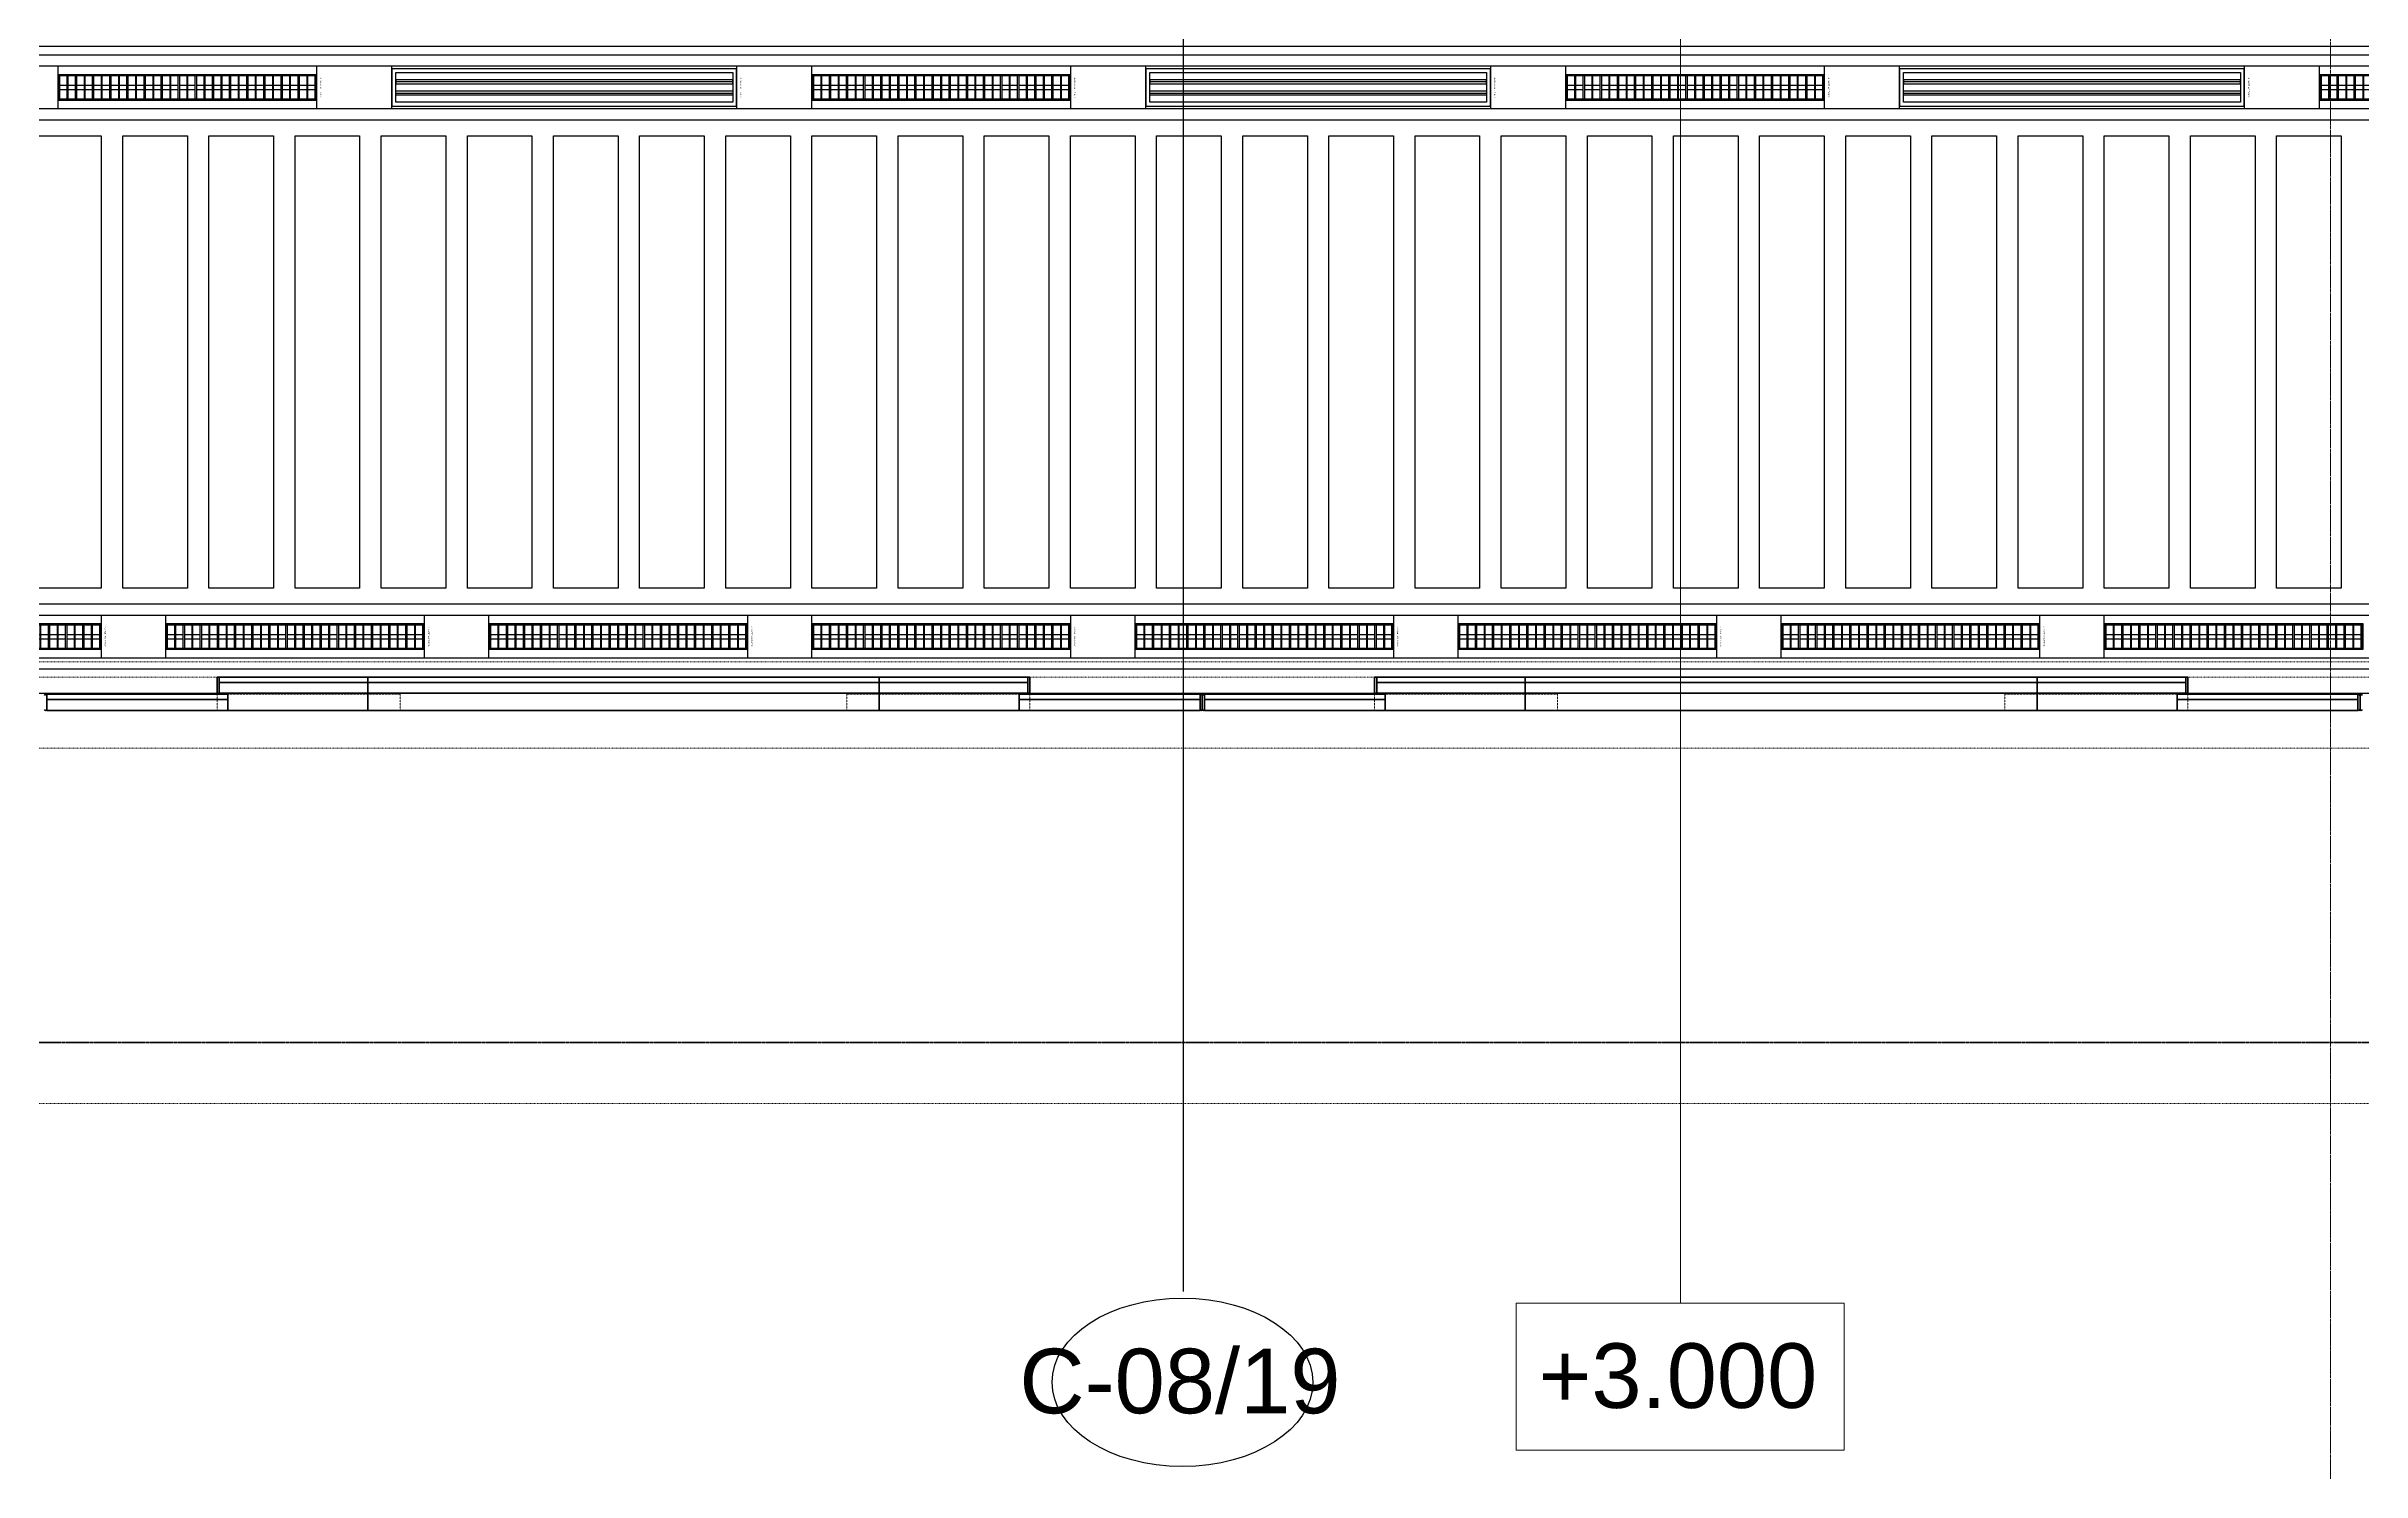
# Model space of a CAD drawing. Header units: millimetres. Extents: x -853488 to -774597, y -17231 to 22435.
# Drawn here: x -846487 to -835737, y -3591 to 3028 of the extents above; entities that cross this region are included whole.
import ezdxf
from ezdxf.enums import TextEntityAlignment as Align
from ezdxf.xclip import XClip

# ---------------------------------------------------------------- set-up
doc = ezdxf.new("R2010")
doc.units = ezdxf.units.MM
doc.header["$XCLIPFRAME"] = 0
for name, pattern in [('DASH', [6.35, 3.175, -3.175]), ('DPA_Grid _ Level 100', [10, 5.5, -1.6, 1.3, -1.6]), ('DPA_Hidden 500', [1.4, 0.8, -0.6])]:
    doc.linetypes.add(name, pattern=pattern)
for name, color, linetype in [('000 - WIPEOUT', 250, 'Continuous'), ('001 - ASCESSORIES', 251, 'Continuous'), ('A04_TUBE SERIES', 2, 'Continuous'), ('A11_ALU.SOLID SHEET', 2, 'Continuous')]:
    doc.layers.add(name, color=color, linetype=linetype)
for name, color, linetype, lineweight in [('A-ANNO-NOTE', 3, 'Continuous', 25), ('A-GENM', 1, 'Continuous', 9), ('A-GENM-HDLN', 2, 'DPA_Hidden 500', 9), ('G-ANNO-SECL', 3, 'Continuous', 9), ('G-ANNO-TEXT', 3, 'Continuous', 9), ('Q-SPCQ', 2, 'Continuous', 35), ('Q-SPCQ-HDLN', 2, 'DASH', 9), ('S-GRID', 251, 'Continuous', 9)]:
    doc.layers.add(name, color=color, linetype=linetype, lineweight=lineweight)
doc.styles.add('Arial_2', font='arial.ttf', dxfattribs={"height": 300})

# ---------------------------------------------------------------- blocks, each defined once
blk = doc.blocks.new('DPA_Speciality_PlatformScreenDoor - Length_135300-12767973-4261-01 ENLARGED UPPER PLATFORM LEVEL - REFLECTED CEILING PLAN - SHEET 2')
at = {"layer": 'A-GENM'}
for p, q in [((119102, -250), (119015, -250)), ((119015, -250), (119102, -250)), ((119108, -250), (119018, -250)), ((119018, -250), (119108, -250)), ((119213, -250), (119103, -250)), ((119103, -250), (119213, -250)), ((119118, -250), (119208, -250)), ((119208, -250), (119118, -250)), ((123588, -250), (123785, -250)), ((123785, -250), (123588, -250)), ((123682, -250), (123592, -250)), ((123592, -250), (123682, -250)), ((123692, -250), (123782, -250)), ((123782, -250), (123692, -250)), ((124588, -250), (124390, -250)), ((124390, -250), (124588, -250)), ((124482, -250), (124392, -250)), ((124392, -250), (124482, -250)), ((124493, -250), (124582, -250)), ((124582, -250), (124493, -250)), ((128962, -250), (129031, -250)), ((129031, -250), (128962, -250)), ((129058, -250), (128968, -250)), ((128968, -250), (129058, -250)), ((129032, -250), (129160, -250)), ((129160, -250), (129032, -250)), ((129068, -250), (129158, -250)), ((129158, -250), (129068, -250)), ((119765, -330), (119889, -330)), ((119776, -330), (119829, -330)), ((119825, -330), (119878, -330)), ((121365, -330), (121489, -330)), ((121376, -330), (121429, -330)), ((121425, -330), (121478, -330)), ((125140, -330), (125264, -330)), ((125151, -330), (125204, -330)), ((125200, -330), (125253, -330)), ((126740, -330), (126864, -330)), ((126751, -330), (126804, -330)), ((126800, -330), (126853, -330)), ((128233, -330), (128357, -330)), ((128243, -330), (128296, -330)), ((128293, -330), (128346, -330))]:
    blk.add_line(p, q, dxfattribs=at)
at = {"layer": 'A-GENM-HDLN'}
for p, q in [((119512, -175), (119512, -250)), ((119512, -175), (120362, -175)), ((120362, -250), (120362, -175)), ((122438, -250), (122438, -175)), ((123288, -175), (122438, -175)), ((123288, -175), (123288, -250)), ((124888, -175), (124888, -250)), ((124888, -175), (125738, -175)), ((125738, -250), (125738, -175)), ((127812, -250), (127812, -175)), ((128662, -175), (127812, -175)), ((128662, -175), (128662, -250)), ((119512, -250), (120362, -250)), ((123288, -250), (122438, -250)), ((124888, -250), (125738, -250)), ((128662, -250), (127812, -250))]:
    blk.add_line(p, q, dxfattribs=at)
at = {"layer": 'Q-SPCQ', "linetype": 'DASH', "lineweight": 9}
blk.add_line((61743, 1650), (132340, 1650), dxfattribs=at)
at = {"layer": 'Q-SPCQ'}
for p, q in [((118712, -245), (118712, -180)), ((118712, -180), (118712, -245)), ((118712, -180), (118712, -245)), ((118712, -245), (118712, -180)), ((119562, -175), (118722, -175)), ((118722, -175), (119562, -175)), ((118722, -175), (118722, -225)), ((118722, -175), (118722, -225)), ((118722, -245), (118722, -180)), ((118722, -180), (118722, -245)), ((118752, -175), (119532, -175)), ((119532, -175), (118752, -175)), ((119532, -175), (118752, -175)), ((118752, -175), (119532, -175)), ((119512, -175), (120212, -175)), ((119562, -225), (119562, -175)), ((119562, -175), (119562, -225)), ((120212, -175), (120212, -330)), ((120212, -175), (122588, -175)), ((120212, -330), (120212, -175)), ((120212, -200), (120212, -176)), ((120212, -176), (120212, -200)), ((120212, -305), (120212, -200)), ((120212, -200), (120212, -305)), ((122588, -175), (122588, -330)), ((122588, -175), (123288, -175)), ((122588, -330), (122588, -175)), ((122588, -200), (122588, -176)), ((122588, -176), (122588, -200)), ((122588, -305), (122588, -200)), ((122588, -200), (122588, -305)), ((123238, -175), (124078, -175)), ((124078, -175), (123238, -175)), ((123238, -175), (123238, -225)), ((123238, -225), (123238, -175)), ((124048, -175), (123268, -175)), ((123268, -175), (124048, -175)), ((123268, -175), (124048, -175)), ((124048, -175), (123268, -175)), ((124078, -225), (124078, -175)), ((124078, -225), (124078, -175)), ((124078, -180), (124078, -245)), ((124078, -245), (124078, -180)), ((124088, -245), (124088, -180)), ((124088, -180), (124088, -245)), ((124088, -180), (124088, -245)), ((124088, -245), (124088, -180)), ((124938, -175), (124098, -175)), ((124098, -175), (124938, -175)), ((124098, -175), (124098, -225)), ((124098, -175), (124098, -225)), ((124098, -245), (124098, -180)), ((124098, -180), (124098, -245)), ((124128, -175), (124908, -175)), ((124908, -175), (124128, -175)), ((124908, -175), (124128, -175)), ((124128, -175), (124908, -175)), ((124888, -175), (125588, -175)), ((124938, -225), (124938, -175)), ((124938, -175), (124938, -225)), ((125588, -175), (125588, -330)), ((125588, -175), (127962, -175)), ((125588, -330), (125588, -175)), ((125588, -200), (125588, -176)), ((125588, -176), (125588, -200)), ((125588, -305), (125588, -200)), ((125588, -200), (125588, -305)), ((127962, -175), (127962, -330)), ((127962, -175), (128662, -175)), ((127962, -330), (127962, -175)), ((127962, -200), (127962, -176)), ((127962, -176), (127962, -200)), ((127962, -305), (127962, -200)), ((127962, -200), (127962, -305)), ((128612, -175), (129452, -175)), ((129452, -175), (128612, -175)), ((128612, -175), (128612, -225)), ((128612, -225), (128612, -175)), ((129422, -175), (128642, -175)), ((128642, -175), (129422, -175)), ((128642, -175), (129422, -175)), ((129422, -175), (128642, -175)), ((129452, -225), (129452, -175)), ((129452, -225), (129452, -175)), ((129452, -180), (129452, -245)), ((129452, -245), (129452, -180)), ((118722, -225), (119562, -225)), ((119562, -225), (118722, -225)), ((118722, -250), (118722, -225)), ((118722, -225), (118722, -250)), ((119562, -225), (118722, -225)), ((118722, -225), (118722, -250)), ((118722, -250), (118722, -225)), ((118722, -225), (119562, -225)), ((119562, -225), (118722, -225)), ((118722, -225), (119562, -225)), ((118722, -250), (119562, -250)), ((119562, -250), (118722, -250)), ((118722, -250), (119562, -250)), ((119562, -250), (118722, -250)), ((119532, -225), (118752, -225)), ((118752, -225), (119532, -225)), ((118752, -225), (119532, -225)), ((119532, -225), (118752, -225)), ((119512, -225), (118772, -225)), ((118772, -225), (119512, -225)), ((119512, -225), (118772, -225)), ((118772, -225), (119512, -225)), ((119512, -250), (118772, -250)), ((118772, -250), (119512, -250)), ((119512, -250), (118772, -250)), ((118772, -250), (119512, -250)), ((119512, -305), (119512, -250)), ((119512, -250), (119512, -330)), ((119522, -255), (119512, -255)), ((119512, -255), (119512, -330)), ((119512, -330), (119512, -255)), ((119512, -255), (119522, -255)), ((119512, -329), (119512, -305)), ((119522, -330), (119522, -255)), ((119522, -255), (119522, -330)), ((120212, -255), (119522, -255)), ((119522, -255), (120212, -255)), ((119522, -255), (119522, -305)), ((119522, -255), (119522, -305)), ((120212, -305), (119522, -305)), ((119522, -305), (120202, -305)), ((119522, -305), (119522, -330)), ((119522, -305), (119522, -330)), ((119522, -305), (120202, -305)), ((120202, -305), (119522, -305)), ((119522, -330), (119522, -305)), ((119522, -305), (119522, -330)), ((120212, -305), (119522, -305)), ((119522, -305), (120212, -305)), ((119562, -225), (119562, -250)), ((119562, -225), (119562, -250)), ((119562, -250), (119562, -225)), ((119562, -225), (119562, -250)), ((119572, -255), (120152, -255)), ((120152, -255), (119572, -255)), ((120162, -255), (119572, -255)), ((119572, -255), (120162, -255)), ((120152, -305), (119572, -305)), ((119572, -305), (120152, -305)), ((120152, -305), (119572, -305)), ((119572, -305), (120152, -305)), ((120162, -305), (119572, -305)), ((119572, -305), (120162, -305)), ((119572, -305), (120152, -305)), ((120152, -305), (119572, -305)), ((120202, -305), (120212, -305)), ((122588, -255), (120212, -255)), ((120212, -255), (122588, -255)), ((120212, -255), (120212, -305)), ((120212, -255), (120212, -305)), ((120212, -305), (120212, -255)), ((120212, -255), (120212, -305)), ((120212, -329), (120212, -305)), ((122588, -305), (120212, -305)), ((120212, -305), (120222, -305)), ((120212, -330), (120212, -305)), ((120212, -305), (120212, -330)), ((122588, -305), (120212, -305)), ((120212, -305), (122588, -305)), ((120212, -305), (120212, -329)), ((120212, -330), (120212, -305)), ((120212, -305), (120212, -330)), ((120222, -305), (122578, -305)), ((120222, -305), (122578, -305)), ((122578, -305), (120222, -305)), ((122538, -255), (120262, -255)), ((120262, -255), (122538, -255)), ((122538, -305), (120262, -305)), ((120262, -305), (122538, -305)), ((120272, -255), (122528, -255)), ((122528, -255), (120272, -255)), ((122528, -305), (120272, -305)), ((120272, -305), (122528, -305)), ((122528, -305), (120272, -305)), ((120272, -305), (122528, -305)), ((120272, -305), (122528, -305)), ((122528, -305), (120272, -305)), ((122578, -305), (122588, -305)), ((122588, -255), (123278, -255)), ((123278, -255), (122588, -255)), ((122588, -255), (122588, -305)), ((122588, -305), (122588, -255)), ((122588, -305), (122588, -255)), ((122588, -255), (122588, -305)), ((122588, -329), (122588, -305)), ((122588, -305), (122598, -305)), ((123278, -305), (122588, -305)), ((122588, -305), (122588, -330)), ((122588, -330), (122588, -305)), ((122588, -305), (123278, -305)), ((123278, -305), (122588, -305)), ((122588, -305), (122588, -329)), ((122588, -330), (122588, -305)), ((122588, -305), (122588, -330)), ((122598, -305), (123278, -305)), ((123278, -305), (122598, -305)), ((122598, -305), (123278, -305)), ((122638, -255), (123228, -255)), ((123228, -255), (122638, -255)), ((122638, -305), (123228, -305)), ((123228, -305), (122638, -305)), ((123228, -255), (122648, -255)), ((122648, -255), (123228, -255)), ((122648, -305), (123228, -305)), ((123228, -305), (122648, -305)), ((122648, -305), (123228, -305)), ((123228, -305), (122648, -305)), ((123228, -305), (122648, -305)), ((122648, -305), (123228, -305)), ((124078, -225), (123238, -225)), ((123238, -225), (124078, -225)), ((123238, -250), (123238, -225)), ((123238, -250), (123238, -225)), ((124078, -225), (123238, -225)), ((123238, -225), (123238, -250)), ((123238, -250), (123238, -225)), ((123238, -225), (124078, -225)), ((123238, -225), (124078, -225)), ((124078, -225), (123238, -225)), ((124078, -250), (123238, -250)), ((123238, -250), (124078, -250)), ((123238, -250), (124078, -250)), ((124078, -250), (123238, -250)), ((123268, -225), (124048, -225)), ((124048, -225), (123268, -225)), ((124048, -225), (123268, -225)), ((123268, -225), (124048, -225)), ((123278, -255), (123278, -330)), ((123288, -255), (123278, -255)), ((123278, -255), (123288, -255)), ((123278, -330), (123278, -255)), ((123278, -305), (123278, -255)), ((123278, -305), (123278, -255)), ((123278, -330), (123278, -305)), ((123278, -330), (123278, -305)), ((123278, -305), (123278, -330)), ((123278, -330), (123278, -305)), ((123288, -225), (124028, -225)), ((124028, -225), (123288, -225)), ((123288, -225), (124028, -225)), ((124028, -225), (123288, -225)), ((123288, -250), (124028, -250)), ((124028, -250), (123288, -250)), ((123288, -250), (124028, -250)), ((124028, -250), (123288, -250)), ((123288, -330), (123288, -250)), ((123288, -250), (123288, -305)), ((123288, -330), (123288, -255)), ((123288, -255), (123288, -330)), ((123288, -305), (123288, -329)), ((124078, -225), (124078, -250)), ((124078, -250), (124078, -225)), ((124078, -250), (124078, -225)), ((124078, -225), (124078, -250)), ((124098, -225), (124938, -225)), ((124938, -225), (124098, -225)), ((124098, -250), (124098, -225)), ((124098, -225), (124098, -250)), ((124938, -225), (124098, -225)), ((124098, -225), (124098, -250)), ((124098, -250), (124098, -225)), ((124098, -225), (124938, -225)), ((124938, -225), (124098, -225)), ((124098, -225), (124938, -225)), ((124098, -250), (124938, -250)), ((124938, -250), (124098, -250)), ((124098, -250), (124938, -250)), ((124938, -250), (124098, -250)), ((124908, -225), (124128, -225)), ((124128, -225), (124908, -225)), ((124128, -225), (124908, -225)), ((124908, -225), (124128, -225)), ((124888, -225), (124148, -225)), ((124148, -225), (124888, -225)), ((124888, -225), (124148, -225)), ((124148, -225), (124888, -225)), ((124888, -250), (124148, -250)), ((124148, -250), (124888, -250)), ((124888, -250), (124148, -250)), ((124148, -250), (124888, -250)), ((124888, -305), (124888, -250)), ((124888, -250), (124888, -330)), ((124898, -255), (124888, -255)), ((124888, -255), (124888, -330)), ((124888, -330), (124888, -255)), ((124888, -255), (124898, -255)), ((124888, -329), (124888, -305)), ((124898, -330), (124898, -255)), ((124898, -255), (124898, -330)), ((125588, -255), (124898, -255)), ((124898, -255), (125588, -255)), ((124898, -255), (124898, -305)), ((124898, -255), (124898, -305)), ((125588, -305), (124898, -305)), ((124898, -305), (125578, -305)), ((124898, -305), (124898, -330)), ((124898, -305), (124898, -330)), ((124898, -305), (125578, -305)), ((125578, -305), (124898, -305)), ((124898, -330), (124898, -305)), ((124898, -305), (124898, -330)), ((125588, -305), (124898, -305)), ((124898, -305), (125588, -305)), ((124938, -225), (124938, -250)), ((124938, -225), (124938, -250)), ((124938, -250), (124938, -225)), ((124938, -225), (124938, -250)), ((124948, -255), (125528, -255)), ((125528, -255), (124948, -255)), ((125538, -255), (124948, -255)), ((124948, -255), (125538, -255)), ((125528, -305), (124948, -305)), ((124948, -305), (125528, -305)), ((125528, -305), (124948, -305)), ((124948, -305), (125528, -305)), ((125538, -305), (124948, -305)), ((124948, -305), (125538, -305)), ((124948, -305), (125528, -305)), ((125528, -305), (124948, -305)), ((125578, -305), (125588, -305)), ((127962, -255), (125588, -255)), ((125588, -255), (127962, -255)), ((125588, -255), (125588, -305)), ((125588, -255), (125588, -305)), ((125588, -305), (125588, -255)), ((125588, -255), (125588, -305)), ((125588, -329), (125588, -305)), ((127962, -305), (125588, -305)), ((125588, -305), (125598, -305)), ((125588, -330), (125588, -305)), ((125588, -305), (125588, -330)), ((127962, -305), (125588, -305)), ((125588, -305), (127962, -305)), ((125588, -305), (125588, -329)), ((125588, -330), (125588, -305)), ((125588, -305), (125588, -330)), ((125598, -305), (127952, -305)), ((125598, -305), (127952, -305)), ((127952, -305), (125598, -305)), ((127912, -255), (125638, -255)), ((125638, -255), (127912, -255)), ((127912, -305), (125638, -305)), ((125638, -305), (127912, -305)), ((125648, -255), (127902, -255)), ((127902, -255), (125648, -255)), ((127902, -305), (125648, -305)), ((125648, -305), (127902, -305)), ((127902, -305), (125648, -305)), ((125648, -305), (127902, -305)), ((125648, -305), (127902, -305)), ((127902, -305), (125648, -305)), ((127952, -305), (127962, -305)), ((127962, -255), (128652, -255)), ((128652, -255), (127962, -255)), ((127962, -255), (127962, -305)), ((127962, -305), (127962, -255)), ((127962, -305), (127962, -255)), ((127962, -255), (127962, -305)), ((127962, -329), (127962, -305)), ((127962, -305), (127972, -305)), ((128652, -305), (127962, -305)), ((127962, -305), (127962, -330)), ((127962, -330), (127962, -305)), ((127962, -305), (128652, -305)), ((128652, -305), (127962, -305)), ((127962, -305), (127962, -329)), ((127962, -330), (127962, -305)), ((127962, -305), (127962, -330)), ((127972, -305), (128652, -305)), ((128652, -305), (127972, -305)), ((127972, -305), (128652, -305)), ((128012, -255), (128602, -255)), ((128602, -255), (128012, -255)), ((128012, -305), (128602, -305)), ((128602, -305), (128012, -305)), ((128602, -255), (128022, -255)), ((128022, -255), (128602, -255)), ((128022, -305), (128602, -305)), ((128602, -305), (128022, -305)), ((128022, -305), (128602, -305)), ((128602, -305), (128022, -305)), ((128602, -305), (128022, -305)), ((128022, -305), (128602, -305)), ((129452, -225), (128612, -225)), ((128612, -225), (129452, -225)), ((128612, -250), (128612, -225)), ((128612, -250), (128612, -225)), ((129452, -225), (128612, -225)), ((128612, -225), (128612, -250)), ((128612, -250), (128612, -225)), ((128612, -225), (129452, -225)), ((128612, -225), (129452, -225)), ((129452, -225), (128612, -225)), ((129452, -250), (128612, -250)), ((128612, -250), (129452, -250)), ((128612, -250), (129452, -250)), ((129452, -250), (128612, -250)), ((128642, -225), (129422, -225)), ((129422, -225), (128642, -225)), ((129422, -225), (128642, -225)), ((128642, -225), (129422, -225)), ((128652, -255), (128652, -330)), ((128662, -255), (128652, -255)), ((128652, -255), (128662, -255)), ((128652, -330), (128652, -255)), ((128652, -305), (128652, -255)), ((128652, -305), (128652, -255)), ((128652, -330), (128652, -305)), ((128652, -330), (128652, -305)), ((128652, -305), (128652, -330)), ((128652, -330), (128652, -305)), ((128662, -225), (129402, -225)), ((129402, -225), (128662, -225)), ((128662, -225), (129402, -225)), ((129402, -225), (128662, -225)), ((128662, -250), (129402, -250)), ((129402, -250), (128662, -250)), ((128662, -250), (129402, -250)), ((129402, -250), (128662, -250)), ((128662, -330), (128662, -250)), ((128662, -250), (128662, -305)), ((128662, -330), (128662, -255)), ((128662, -255), (128662, -330)), ((128662, -305), (128662, -329)), ((129452, -225), (129452, -250)), ((129452, -250), (129452, -225)), ((129452, -250), (129452, -225)), ((129452, -225), (129452, -250)), ((119512, -330), (120212, -330)), ((119512, -330), (119522, -330)), ((119522, -330), (119512, -330)), ((120202, -330), (119522, -330)), ((119522, -330), (120212, -330)), ((119522, -330), (120202, -330)), ((120202, -330), (119522, -330)), ((120152, -330), (119572, -330)), ((119572, -330), (120152, -330)), ((120152, -330), (119572, -330)), ((119572, -330), (120152, -330)), ((120212, -330), (120202, -330)), ((120212, -330), (122588, -330)), ((120222, -330), (120212, -330)), ((120212, -330), (122588, -330)), ((122578, -330), (120222, -330)), ((120222, -330), (122578, -330)), ((122578, -330), (120222, -330)), ((122528, -330), (120272, -330)), ((120272, -330), (122528, -330)), ((122528, -330), (120272, -330)), ((120272, -330), (122528, -330)), ((122588, -330), (122578, -330)), ((122588, -330), (123288, -330)), ((122588, -330), (123278, -330)), ((122598, -330), (122588, -330)), ((123278, -330), (122598, -330)), ((123278, -330), (122598, -330)), ((122598, -330), (123278, -330)), ((122648, -330), (123228, -330)), ((123228, -330), (122648, -330)), ((122648, -330), (123228, -330)), ((123228, -330), (122648, -330)), ((123278, -330), (123288, -330)), ((123288, -330), (123278, -330)), ((124888, -330), (125588, -330)), ((124888, -330), (124898, -330)), ((124898, -330), (124888, -330)), ((125578, -330), (124898, -330)), ((124898, -330), (125588, -330)), ((124898, -330), (125578, -330)), ((125578, -330), (124898, -330)), ((125528, -330), (124948, -330)), ((124948, -330), (125528, -330)), ((125528, -330), (124948, -330)), ((124948, -330), (125528, -330)), ((125588, -330), (125578, -330)), ((125588, -330), (127962, -330)), ((125598, -330), (125588, -330)), ((125588, -330), (127962, -330)), ((127952, -330), (125598, -330)), ((125598, -330), (127952, -330)), ((127952, -330), (125598, -330)), ((127902, -330), (125648, -330)), ((125648, -330), (127902, -330)), ((127902, -330), (125648, -330)), ((125648, -330), (127902, -330)), ((127962, -330), (127952, -330)), ((127962, -330), (128662, -330)), ((127962, -330), (128652, -330)), ((127972, -330), (127962, -330)), ((128652, -330), (127972, -330)), ((128652, -330), (127972, -330)), ((127972, -330), (128652, -330)), ((128022, -330), (128602, -330)), ((128602, -330), (128022, -330)), ((128022, -330), (128602, -330)), ((128602, -330), (128022, -330)), ((128652, -330), (128662, -330)), ((128662, -330), (128652, -330))]:
    blk.add_line(p, q, dxfattribs=at)
for centre, start, end in [((118708, -180), 0, 180), ((118708, -180), 60, 120), ((118718, -180), 0, 180), ((118708, -180), 360, 30), ((118718, -180), 150, 180), ((118718, -180), 60, 120), ((118718, -180), 0, 45), ((124082, -180), 0, 180), ((124082, -180), 135, 180), ((124082, -180), 60, 120), ((124082, -180), 360, 30), ((124092, -180), 0, 180), ((124092, -180), 150, 180), ((124092, -180), 60, 120), ((124092, -180), 0, 45), ((129458, -180), 0, 180), ((129458, -180), 135, 180), ((118708, -245), 180, 0), ((118708, -245), 240, 300), ((118708, -245), 330, 0), ((118718, -245), 180, 210), ((118718, -245), 180, 360), ((118718, -245), 240, 300), ((118718, -245), 330, 360), ((124082, -245), 180, 210), ((124082, -245), 180, 0), ((124082, -245), 240, 300), ((124082, -245), 330, 0), ((124092, -245), 180, 210), ((124092, -245), 180, 360), ((124092, -245), 240, 300), ((124092, -245), 330, 360), ((129458, -245), 180, 210), ((129458, -245), 180, 0)]:
    blk.add_arc(centre, 5, start, end, dxfattribs=at)
at = {"layer": 'Q-SPCQ-HDLN'}
for p, q in [((132340, 0), (61743, 0)), ((132340, -330), (61743, -330)), ((132340, -400), (61743, -400))]:
    blk.add_line(p, q, dxfattribs=at)
blk = doc.blocks.new('Ceiling Tags - Ceiling Tags-9510765-4261-01 ENLARGED UPPER PLATFORM LEVEL - REFLECTED CEILING PLAN - SHEET 2')
at = {"layer": 'A-ANNO-NOTE'}
blk.add_ellipse((0, 0), major_axis=(6.05, 0), ratio=0.646436, dxfattribs=at)
blk = doc.blocks.new('*U1666')
at = {"layer": 'S-GRID', "linetype": 'DPA_Grid _ Level 100'}
blk.add_line((-34200, -19375), (-34200, 17167.1), dxfattribs=at)
blk = doc.blocks.new('*U473')
at = {"layer": 'A11_ALU.SOLID SHEET', "color": 0}
blk.add_lwpolyline([(350, -98.8), (350, 98.8), (0, 98.8), (0, -98.8)], close=True, dxfattribs=at)
at = {"layer": 'Defpoints', "color": 250}
blk.add_point((0, 0), dxfattribs=at)
blk.add_text('AL.SHEET-HAT-TYPE-R', height=6, rotation=270, dxfattribs=at).set_placement((15, 0), align=Align.BOTTOM_CENTER)
blk = doc.blocks.new('*U470')
at = {"color": 1}
blk.add_wipeout([(600, -60), (-600, -60), (-600, 60), (600, 60)], dxfattribs=at).dxf.layer = '000 - WIPEOUT'
at = {"layer": '001 - ASCESSORIES', "color": 0}
blk.add_lwpolyline([(600, -60), (-600, -60), (-600, 60), (600, 60)], close=True, dxfattribs=at)
at = {"layer": '001 - ASCESSORIES'}
for points in [[(-593, -55), (-598, -55), (-598, 55), (-593, 55)], [(595, -55), (-595, -55), (-595, 55), (595, 55)], [(-559, -55), (-554, -55), (-554, 55), (-559, 55)], [(-514, -55), (-519, -55), (-519, 55), (-514, 55)], [(-479, -55), (-474, -55), (-474, 55), (-479, 55)], [(-435, -55), (-440, -55), (-440, 55), (-435, 55)], [(-400, -55), (-395, -55), (-395, 55), (-400, 55)], [(-355, -55), (-360, -55), (-360, 55), (-355, 55)], [(-320, -55), (-315, -55), (-315, 55), (-320, 55)], [(-276, -55), (-281, -55), (-281, 55), (-276, 55)], [(-241, -55), (-236, -55), (-236, 55), (-241, 55)], [(-196, -55), (-201, -55), (-201, 55), (-196, 55)], [(-161, -55), (-156, -55), (-156, 55), (-161, 55)], [(-117, -55), (-122, -55), (-122, 55), (-117, 55)], [(-82, -55), (-77, -55), (-77, 55), (-82, 55)], [(-37, -55), (-42, -55), (-42, 55), (-37, 55)], [(-3, -55), (3, -55), (3, 55), (-3, 55)], [(42, -55), (37, -55), (37, 55), (42, 55)], [(77, -55), (82, -55), (82, 55), (77, 55)], [(122, -55), (117, -55), (117, 55), (122, 55)], [(156, -55), (161, -55), (161, 55), (156, 55)], [(201, -55), (196, -55), (196, 55), (201, 55)], [(236, -55), (241, -55), (241, 55), (236, 55)], [(281, -55), (276, -55), (276, 55), (281, 55)], [(315, -55), (320, -55), (320, 55), (315, 55)], [(360, -55), (355, -55), (355, 55), (360, 55)], [(395, -55), (400, -55), (400, 55), (395, 55)], [(440, -55), (435, -55), (435, 55), (440, 55)], [(474, -55), (479, -55), (479, 55), (474, 55)], [(519, -55), (514, -55), (514, 55), (519, 55)], [(554, -55), (559, -55), (559, 55), (554, 55)], [(598, -55), (593, -55), (593, 55), (598, 55)]]:
    blk.add_lwpolyline(points, close=True, dxfattribs=at)
for points in [[(-593, 10), (-559, 10)], [(-554, 10), (-519, 10)], [(-514, 10), (-479, 10)], [(-474, 10), (-440, 10)], [(-435, 10), (-400, 10)], [(-395, 10), (-360, 10)], [(-355, 10), (-320, 10)], [(-315, 10), (-281, 10)], [(-276, 10), (-241, 10)], [(-236, 10), (-201, 10)], [(-196, 10), (-161, 10)], [(-156, 10), (-122, 10)], [(-117, 10), (-82, 10)], [(-77, 10), (-42, 10)], [(-37, 10), (-3, 10)], [(3, 10), (37, 10)], [(42, 10), (77, 10)], [(82, 10), (117, 10)], [(122, 10), (156, 10)], [(161, 10), (196, 10)], [(201, 10), (236, 10)], [(241, 10), (276, 10)], [(281, 10), (315, 10)], [(320, 10), (355, 10)], [(360, 10), (395, 10)], [(400, 10), (435, 10)], [(440, 10), (474, 10)], [(479, 10), (514, 10)], [(519, 10), (554, 10)], [(559, 10), (593, 10)], [(-593, -10), (-559, -10)], [(-554, -10), (-519, -10)], [(-514, -10), (-479, -10)], [(-474, -10), (-440, -10)], [(-435, -10), (-400, -10)], [(-395, -10), (-360, -10)], [(-355, -10), (-320, -10)], [(-315, -10), (-281, -10)], [(-276, -10), (-241, -10)], [(-236, -10), (-201, -10)], [(-196, -10), (-161, -10)], [(-156, -10), (-122, -10)], [(-117, -10), (-82, -10)], [(-77, -10), (-42, -10)], [(-37, -10), (-3, -10)], [(3, -10), (37, -10)], [(42, -10), (77, -10)], [(82, -10), (117, -10)], [(122, -10), (156, -10)], [(161, -10), (196, -10)], [(201, -10), (236, -10)], [(241, -10), (276, -10)], [(281, -10), (315, -10)], [(320, -10), (355, -10)], [(360, -10), (395, -10)], [(400, -10), (435, -10)], [(440, -10), (474, -10)], [(479, -10), (514, -10)], [(519, -10), (554, -10)], [(559, -10), (593, -10)]]:
    blk.add_lwpolyline(points, dxfattribs=at)
blk = doc.blocks.new('*U475')
at = {"layer": '001 - ASCESSORIES', "color": 0, "linetype": 'ByBlock'}
blk.add_lwpolyline([(800, 87), (-800, 87), (-800, -87), (800, -87)], close=True, dxfattribs=at)
at = {"layer": '001 - ASCESSORIES', "linetype": 'ByBlock'}
for points in [[(-782, 69), (782, 69), (782, -69), (-782, -69)], [(782, 36), (-782, 36), (-782, 16), (782, 16)], [(-782, -16), (782, -16), (782, -36), (-782, -36)]]:
    blk.add_lwpolyline(points, close=True, dxfattribs=at)
for points in [[(782, 26), (-782, 26)], [(-782, -26), (782, -26)]]:
    blk.add_lwpolyline(points, dxfattribs=at)
blk = doc.blocks.new('*U478')
at = {"layer": 'A11_ALU.SOLID SHEET', "color": 0}
blk.add_lwpolyline([(300, -98.8), (300, 98.8), (0, 98.8), (0, -98.8)], close=True, dxfattribs=at)
at = {"layer": 'Defpoints', "color": 250}
blk.add_point((0, 0), dxfattribs=at)
blk.add_text('AL.SHEET-HAT-TYPE-R', height=6, rotation=270, dxfattribs=at).set_placement((15, 0), align=Align.BOTTOM_CENTER)
blk = doc.blocks.new('*U495')
blk.add_attdef('EXTR.OVL-LENGTH_', (-25, -59), '', height=5)
blk.add_wipeout([(-25, 0), (25, 0), (25, 67400), (-25, 67400)]).dxf.layer = '000 - WIPEOUT'
at = {"layer": 'A04_TUBE SERIES', "color": 0}
blk.add_lwpolyline([(-25, 0), (25, 0), (25, 67400), (-25, 67400)], close=True, dxfattribs=at)
blk = doc.blocks.new('*U497')
blk.add_attdef('EXTR.OVL-LENGTH_', (-25, -59), '', height=5)
blk.add_wipeout([(-25, 0), (25, 0), (25, 67400), (-25, 67400)]).dxf.layer = '000 - WIPEOUT'
at = {"layer": 'A04_TUBE SERIES', "color": 0}
blk.add_lwpolyline([(-25, 0), (25, 0), (25, 67400), (-25, 67400)], close=True, dxfattribs=at)
blk = doc.blocks.new('*U499')
blk.add_attdef('EXTR.OVL-LENGTH_', (-25, -59), '', height=5)
blk.add_wipeout([(-25, 0), (25, 0), (25, 67400), (-25, 67400)]).dxf.layer = '000 - WIPEOUT'
at = {"layer": 'A04_TUBE SERIES', "color": 0}
blk.add_lwpolyline([(-25, 0), (25, 0), (25, 67400), (-25, 67400)], close=True, dxfattribs=at)
blk = doc.blocks.new('*U501')
blk.add_attdef('EXTR.OVL-LENGTH_', (-25, -59), '', height=5)
blk.add_wipeout([(-25, 0), (25, 0), (25, 67400), (-25, 67400)]).dxf.layer = '000 - WIPEOUT'
at = {"layer": 'A04_TUBE SERIES', "color": 0}
blk.add_lwpolyline([(-25, 0), (25, 0), (25, 67400), (-25, 67400)], close=True, dxfattribs=at)
blk = doc.blocks.new('*U622')
at = {"color": 3}
for points in [[(-1050, 28350), (1050, 28350), (1050, 28050), (-1050, 28050)], [(-1050, 27950), (1050, 27950), (1050, 27650), (-1050, 27650)], [(-1050, 27550), (1050, 27550), (1050, 27250), (-1050, 27250)], [(-1050, 27150), (1050, 27150), (1050, 26850), (-1050, 26850)], [(-1050, 26750), (1050, 26750), (1050, 26450), (-1050, 26450)], [(-1050, 26350), (1050, 26350), (1050, 26050), (-1050, 26050)], [(-1050, 25950), (1050, 25950), (1050, 25650), (-1050, 25650)], [(-1050, 25550), (1050, 25550), (1050, 25250), (-1050, 25250)], [(-1050, 25150), (1050, 25150), (1050, 24850), (-1050, 24850)], [(-1050, 24750), (1050, 24750), (1050, 24450), (-1050, 24450)], [(-1050, 24350), (1050, 24350), (1050, 24050), (-1050, 24050)], [(-1050, 23950), (1050, 23950), (1050, 23650), (-1050, 23650)], [(-1050, 23550), (1050, 23550), (1050, 23250), (-1050, 23250)], [(-1050, 23150), (1050, 23150), (1050, 22850), (-1050, 22850)], [(-1050, 22750), (1050, 22750), (1050, 22450), (-1050, 22450)], [(-1050, 22350), (1050, 22350), (1050, 22050), (-1050, 22050)], [(-1050, 21950), (1050, 21950), (1050, 21650), (-1050, 21650)], [(-1050, 21550), (1050, 21550), (1050, 21250), (-1050, 21250)], [(-1050, 21150), (1050, 21150), (1050, 20850), (-1050, 20850)], [(-1050, 20750), (1050, 20750), (1050, 20450), (-1050, 20450)], [(-1050, 20350), (1050, 20350), (1050, 20050), (-1050, 20050)], [(-1050, 19950), (1050, 19950), (1050, 19650), (-1050, 19650)], [(-1050, 19550), (1050, 19550), (1050, 19250), (-1050, 19250)], [(-1050, 19150), (1050, 19150), (1050, 18850), (-1050, 18850)], [(-1050, 18750), (1050, 18750), (1050, 18450), (-1050, 18450)], [(-1050, 18350), (1050, 18350), (1050, 18050), (-1050, 18050)], [(-1050, 17950), (1050, 17950), (1050, 17650), (-1050, 17650)]]:
    blk.add_wipeout(points, dxfattribs=at).dxf.layer = '000 - WIPEOUT'
at = {"layer": 'A11_ALU.SOLID SHEET', "color": 0, "linetype": 'ByBlock'}
for points in [[(-1050, 28050), (1050, 28050), (1050, 28350), (-1050, 28350)], [(-1050, 27650), (1050, 27650), (1050, 27950), (-1050, 27950)], [(-1050, 27250), (1050, 27250), (1050, 27550), (-1050, 27550)], [(-1050, 26850), (1050, 26850), (1050, 27150), (-1050, 27150)], [(-1050, 26450), (1050, 26450), (1050, 26750), (-1050, 26750)], [(-1050, 26050), (1050, 26050), (1050, 26350), (-1050, 26350)], [(-1050, 25650), (1050, 25650), (1050, 25950), (-1050, 25950)], [(-1050, 25250), (1050, 25250), (1050, 25550), (-1050, 25550)], [(-1050, 24850), (1050, 24850), (1050, 25150), (-1050, 25150)], [(-1050, 24450), (1050, 24450), (1050, 24750), (-1050, 24750)], [(-1050, 24050), (1050, 24050), (1050, 24350), (-1050, 24350)], [(-1050, 23650), (1050, 23650), (1050, 23950), (-1050, 23950)], [(-1050, 23250), (1050, 23250), (1050, 23550), (-1050, 23550)], [(-1050, 22850), (1050, 22850), (1050, 23150), (-1050, 23150)], [(-1050, 22450), (1050, 22450), (1050, 22750), (-1050, 22750)], [(-1050, 22050), (1050, 22050), (1050, 22350), (-1050, 22350)], [(-1050, 21650), (1050, 21650), (1050, 21950), (-1050, 21950)], [(-1050, 21250), (1050, 21250), (1050, 21550), (-1050, 21550)], [(-1050, 20850), (1050, 20850), (1050, 21150), (-1050, 21150)], [(-1050, 20450), (1050, 20450), (1050, 20750), (-1050, 20750)], [(-1050, 20050), (1050, 20050), (1050, 20350), (-1050, 20350)], [(-1050, 19650), (1050, 19650), (1050, 19950), (-1050, 19950)], [(-1050, 19250), (1050, 19250), (1050, 19550), (-1050, 19550)], [(-1050, 18850), (1050, 18850), (1050, 19150), (-1050, 19150)], [(-1050, 18450), (1050, 18450), (1050, 18750), (-1050, 18750)], [(-1050, 18050), (1050, 18050), (1050, 18350), (-1050, 18350)], [(-1050, 17650), (1050, 17650), (1050, 17950), (-1050, 17950)]]:
    blk.add_lwpolyline(points, close=True, dxfattribs=at)
blk = doc.blocks.new('*U1837')
blk.add_lwpolyline([(27650, -552), (-107450, -552), (-107450, -3555), (27650, -3555)], close=True)
for p in [(-99400, -742), (-99400, -742), (-95900, -742), (-95900, -742), (-92400, -742), (-92400, -742)]:
    blk.add_blockref('*U475', p)
at = {"layer": 'A11_ALU.SOLID SHEET', "color": 1}
for name, p in [('*U473', (-102100, -742)), ('*U473', (-98600, -742)), ('*U473', (-95100, -742)), ('*U473', (-91600, -742)), ('*U478', (-100050, -3292)), ('*U478', (-97050, -3292)), ('*U478', (-94050, -3292))]:
    blk.add_blockref(name, p, dxfattribs=at)
for p in [(-101150, -742), (-97650, -742), (-94150, -742), (-90650, -742), (-102150, -3292), (-99150, -3292), (-96150, -3292), (-93150, -3292)]:
    blk.add_blockref('*U470', p)
at = {"layer": 'A11_ALU.SOLID SHEET', "color": 0, "linetype": 'ByBlock', "xscale": -1, "rotation": 90}
blk.add_blockref('*U622', (-73500, -2017), dxfattribs=at)
at = {"layer": 'A11_ALU.SOLID SHEET', "color": 1}
for name, p in [('*U473', (-102100, -742)), ('*U473', (-100550, -742)), ('*U473', (-98600, -742)), ('*U473', (-97050, -742)), ('*U473', (-95100, -742)), ('*U473', (-93550, -742)), ('*U473', (-91600, -742)), ('*U478', (-101550, -3292)), ('*U478', (-98550, -3292)), ('*U478', (-95550, -3292)), ('*U478', (-92550, -3292))]:
    blk.add_blockref(name, p, dxfattribs=at)
for p in [(-101150, -742), (-97650, -742), (-94150, -742), (-90650, -742), (-100650, -3292), (-97650, -3292), (-94650, -3292), (-91650, -3292)]:
    blk.add_blockref('*U470', p)
at = {"layer": 'A04_TUBE SERIES', "color": 0, "linetype": 'ByBlock', "rotation": 90}
for name, p in [('*U499', (-39950, -3167)), ('*U501', (-39950, -3417))]:
    blk.add_blockref(name, p, dxfattribs=at)
at = {"layer": 'A11_ALU.SOLID SHEET', "color": 1}
for p in [(-100550, -742), (-97050, -742), (-93550, -742)]:
    blk.add_blockref('*U473', p, dxfattribs=at)
at = {"layer": 'A04_TUBE SERIES', "color": 0, "linetype": 'ByBlock', "rotation": 90}
for name, p in [('*U495', (-39950, -617)), ('*U497', (-39950, -867))]:
    blk.add_blockref(name, p, dxfattribs=at)

msp = doc.modelspace()

# ---------------------------------------------------------------- linework, layer by layer
at = {"layer": 'G-ANNO-SECL', "linetype": 'DPA_Grid _ Level 100', "lineweight": 50}
msp.add_line((-849904, -1598), (-777531, -1598), dxfattribs=at)
at = {"layer": 'G-ANNO-TEXT', "color": 10, "flags": 128}
msp.add_lwpolyline([(-838139, -3491), (-839662, -3491), (-839662, -2809), (-838139, -2809)], close=True, dxfattribs=at)

# ---------------------------------------------------------------- block references
at = {"layer": 'A-ANNO-NOTE', "xscale": 100, "yscale": 100, "zscale": 100}
msp.add_blockref('Ceiling Tags - Ceiling Tags-9510765-4261-01 ENLARGED UPPER PLATFORM LEVEL - REFLECTED CEILING PLAN - SHEET 2', (-841212, -3176), dxfattribs=at)
at = {"layer": 'A11_ALU.SOLID SHEET'}
ref = msp.add_blockref('*U1837', (-744682, 3579), dxfattribs=at)
XClip(ref).set_block_clipping_path([(-104690.1238047112, -9620.0029952963), (-34092.6543255156, 10334.9999958097)])

# ---------------------------------------------------------------- texts
at = {"layer": 'A-ANNO-NOTE', "lineweight": 9, "insert": (-841969, -3020), "char_height": 300, "width": 1835.86, "attachment_point": 1, "style": 'Arial_2'}
msp.add_mtext('C-08/19', dxfattribs=at)
at = {"layer": 'G-ANNO-TEXT', "color": 7, "insert": (-839558, -2995), "char_height": 300, "width": 1595.36, "attachment_point": 1, "style": 'Arial_2'}
msp.add_mtext('+3.000', dxfattribs=at)

# ---------------------------------------------------------------- next in the draw order: linework, layer by layer
at = {"layer": 'A-ANNO-NOTE'}
msp.add_line((-841208, 3486), (-841208, -2754), dxfattribs=at)
at = {"layer": 'G-ANNO-TEXT', "color": 10}
msp.add_line((-838900, 3367), (-838900, -2809), dxfattribs=at)

# ---------------------------------------------------------------- next in the draw order: block references
msp.add_blockref('*U1666', (-801682, 3579))
at = {"layer": 'Q-SPCQ', "rotation": 180}
msp.add_blockref('DPA_Speciality_PlatformScreenDoor - Length_135300-12767973-4261-01 ENLARGED UPPER PLATFORM LEVEL - REFLECTED CEILING PLAN - SHEET 2', (-717032, -231), dxfattribs=at)

doc.saveas('drawing.dxf')
